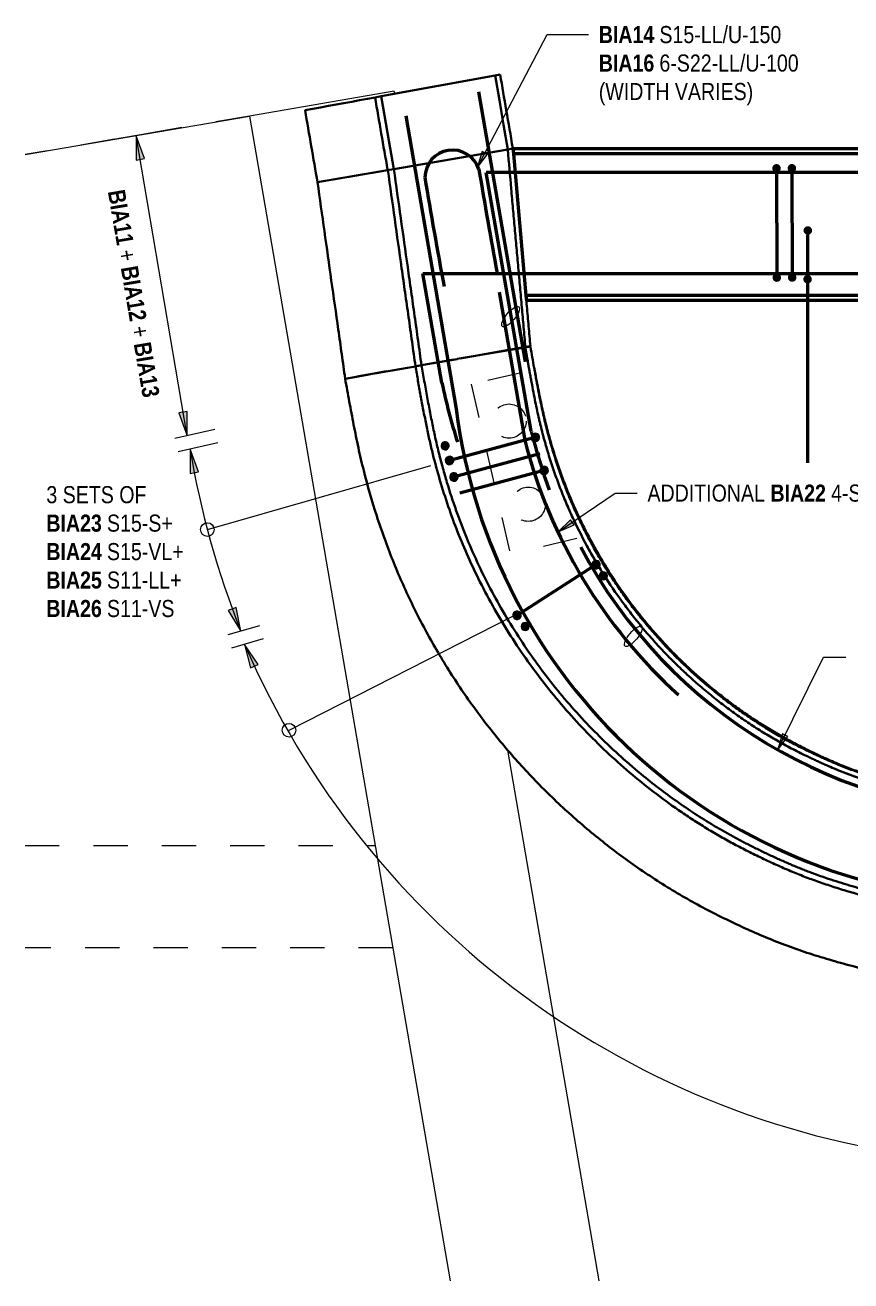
# Model space of a CAD drawing. Header units: metres. Extents: x 305 to 319, y 3 to 1214.
# Drawn here: x 304.929 to 307.345, y 1209.204 to 1212.88 of the extents above; entities that cross this region are included whole.
import ezdxf

# ---------------------------------------------------------------- set-up
doc = ezdxf.new("R2010")
doc.units = ezdxf.units.M
doc.linetypes.add('JacobsDash', pattern=[0.0045, 0.003, -0.0015])
for name, color, linetype, lineweight in [('A-ANNO-NOTE', 7, 'Continuous', 9), ('A-DETL', 7, 'Continuous', 13), ('A-DETL-GENF', 7, 'Continuous', 9), ('A-FLOR', 7, 'Continuous', 50), ('A-FLOR-HDLN', 7, 'JacobsDash', 18), ('A-WALL', 7, 'Continuous', 50), ('G-ANNO-TEXT', 7, 'Continuous', 9), ('S-BEAM', 7, 'Continuous', 50), ('S-BEAM-HDLN', 7, 'JacobsDash', 18)]:
    doc.layers.add(name, color=color, linetype=linetype, lineweight=lineweight)
doc.styles.add('Arial Narrow', font='ARIALN.TTF', dxfattribs={"height": 0.05})
doc.styles.add('Arial Narrow_B', font='ARIALNB.TTF', dxfattribs={"height": 0.05})

# ---------------------------------------------------------------- blocks, each defined once
blk = doc.blocks.new('North_Wall - North_Wall-6845343-DRG-2873181 - NORTHERN BARRIER - PLAN')
at = {"layer": 'A-WALL', "color": 252, "true_color": 0x888888}
for p, q in [((199.5125, 1234.6054), (200.8685, 1234.7241)), ((200.8698, 1234.7091), (199.5151, 1234.5906)), ((199.5151, 1234.5906), (199.5881, 1234.1804)), ((200.906, 1234.2957), (199.5881, 1234.1804)), ((200.9073, 1234.2808), (199.5907, 1234.1656)), ((200.9073, 1234.2807), (199.5907, 1234.1655))]:
    blk.add_line(p, q, dxfattribs=at)
at = {"layer": 'A-WALL', "color": 252, "true_color": 0x888888, "flags": 128}
for points in [[(199.5125, 1234.6054), (199.5138, 1234.598), (199.5151, 1234.5906)], [(199.5881, 1234.1804), (199.5894, 1234.173), (199.5907, 1234.1656)]]:
    blk.add_lwpolyline(points, dxfattribs=at)
blk = doc.blocks.new('CS_DET_Rebar Combined - Multiple Bar-7550675-DRG-2873181 - NORTHERN BARRIER - PLAN')
at = {"layer": 'A-DETL-GENF'}
for points in [[(0.0062, 0.0108), (0.0032, 0.0121), (0, 0.0125), (-0.0032, 0.0121), (-0.0063, 0.0108), (-0.0093, 0.0082), (-0.0108, 0.0062), (-0.0121, 0.0032), (-0.0125, 0), (-0.0118, -0.0039), (-0.0108, -0.0063), (-0.0088, -0.0088), (-0.0063, -0.0108), (-0.0032, -0.0121), (0, -0.0125), (0.0032, -0.0121), (0.0062, -0.0108), (0.0088, -0.0088), (0.0108, -0.0063), (0.0121, -0.0032), (0.0125, 0), (0.0121, 0.0032), (0.0108, 0.0062), (0.0088, 0.0088)], [(0.2812, 0.0108), (0.2782, 0.0121), (0.275, 0.0125), (0.2718, 0.0121), (0.2687, 0.0108), (0.2662, 0.0088), (0.2642, 0.0062), (0.2629, 0.0032), (0.2625, 0), (0.2629, -0.0032), (0.2642, -0.0063), (0.2662, -0.0088), (0.2687, -0.0108), (0.2721, -0.0121), (0.275, -0.0125), (0.2782, -0.0121), (0.2812, -0.0108), (0.2838, -0.0088), (0.2858, -0.0063), (0.2871, -0.0032), (0.2875, 0), (0.2871, 0.0032), (0.2858, 0.0062), (0.2838, 0.0088)]]:
    blk.add_hatch(color=256, dxfattribs=at).paths.add_polyline_path(points)
at = {"layer": 'A-DETL-GENF', "lineweight": 50}
blk.add_line((0.0125, 0), (0.2625, 0), dxfattribs=at)
at = {"layer": 'A-DETL-GENF'}
for centre, start, end in [((0, 0), 360, 180), ((0, 0), 180, 360), ((0.275, 0), 360, 180), ((0.275, 0), 180, 360)]:
    blk.add_arc(centre, 0.0125, start, end, dxfattribs=at)
blk = doc.blocks.new('CS_DET_Rebar Tagging1 - Scale 20-7748757-DRG-2873181 - NORTHERN BARRIER - PLAN')
at = {"layer": 'A-DETL-GENF', "lineweight": 13}
blk.add_line((0, 0), (0.735, 0), dxfattribs=at)
blk.add_circle((0, 0), 0.02, dxfattribs=at)
blk = doc.blocks.new('B_Det_Reinf_Bar Section_2D_Grey - Reo Dot_Scale 25_Cog End-7826873-DRG-2873181 - NORTHERN BARRIER - PLAN')
at = {"layer": 'A-DETL-GENF', "true_color": 0xafafaf}
blk.add_hatch(color=253, dxfattribs=at).paths.add_polyline_path([(-0.0062, -0.0108), (-0.0032, -0.0121), (0, -0.0125), (0.0032, -0.0121), (0.0063, -0.0108), (0.0088, -0.0088), (0.0108, -0.0062), (0.0121, -0.0032), (0.0125, 0), (0.0121, 0.0032), (0.0108, 0.0063), (0.0088, 0.0088), (0.0063, 0.0108), (0.0032, 0.0121), (0, 0.0125), (-0.0032, 0.0121), (-0.0062, 0.0108), (-0.0088, 0.0088), (-0.0108, 0.0063), (-0.0121, 0.0032), (-0.0125, 0), (-0.0121, -0.0032), (-0.0108, -0.0062), (-0.0088, -0.0088)])
blk = doc.blocks.new('B_Det_Reinf_Bar Section_2D_Grey - Reo Dot_Scale 25_Cog End-6572821-DRG-2873181 - NORTHERN BARRIER - PLAN')
at = {"layer": 'A-DETL-GENF', "true_color": 0xafafaf}
blk.add_hatch(color=253, dxfattribs=at).paths.add_polyline_path([(0, -0.0125), (0.0032, -0.0121), (0.0063, -0.0108), (0.0088, -0.0088), (0.0108, -0.0062), (0.0121, -0.0032), (0.0125, 0), (0.0117, 0.004), (0.0104, 0.0068), (0.0088, 0.0088), (0.0063, 0.0108), (0.0032, 0.0121), (0, 0.0125), (-0.0032, 0.0121), (-0.0062, 0.0108), (-0.0088, 0.0088), (-0.0108, 0.0063), (-0.0121, 0.0032), (-0.0125, 0), (-0.0121, -0.0032), (-0.0108, -0.0062), (-0.0088, -0.0088), (-0.0062, -0.0108), (-0.0032, -0.0121)])
blk = doc.blocks.new('CS_DET_Rebar Combined - Multiple Bar-7743660-DRG-2873181 - NORTHERN BARRIER - PLAN')
at = {"layer": 'A-DETL-GENF'}
for points in [[(0.0125, 0), (0.0121, 0.0032), (0.0108, 0.0062), (0.0088, 0.0088), (0.0062, 0.0108), (0.0032, 0.0121), (0, 0.0125), (-0.0032, 0.0121), (-0.0063, 0.0108), (-0.0088, 0.0088), (-0.0108, 0.0062), (-0.0121, 0.0032), (-0.0125, 0), (-0.0121, -0.0032), (-0.0108, -0.0063), (-0.0088, -0.0088), (-0.0063, -0.0108), (-0.0032, -0.0121), (0, -0.0125), (0.0032, -0.0121), (0.0062, -0.0108), (0.0088, -0.0088), (0.0108, -0.0063), (0.0121, -0.0032)], [(0.2725, 0), (0.2721, 0.0032), (0.2708, 0.0062), (0.2688, 0.0088), (0.2662, 0.0108), (0.2632, 0.0121), (0.26, 0.0125), (0.2568, 0.0121), (0.2537, 0.0108), (0.2512, 0.0088), (0.2492, 0.0062), (0.2479, 0.0032), (0.2475, 0), (0.2479, -0.0032), (0.2492, -0.0063), (0.2512, -0.0088), (0.2537, -0.0108), (0.2568, -0.0121), (0.26, -0.0125), (0.2632, -0.0121), (0.2662, -0.0108), (0.2688, -0.0088), (0.2708, -0.0063), (0.2721, -0.0032)]]:
    blk.add_hatch(color=256, dxfattribs=at).paths.add_polyline_path(points)
at = {"layer": 'A-DETL-GENF', "lineweight": 50}
blk.add_line((0.0125, 0), (0.2475, 0), dxfattribs=at)
at = {"layer": 'A-DETL-GENF'}
for centre, start, end in [((0, 0), 360, 180), ((0, 0), 180, 360), ((0.26, 0), 360, 180), ((0.26, 0), 180, 360)]:
    blk.add_arc(centre, 0.0125, start, end, dxfattribs=at)
blk = doc.blocks.new('CS_DET_Rebar Combined - Multiple Bar-7743693-DRG-2873181 - NORTHERN BARRIER - PLAN')
at = {"layer": 'A-DETL-GENF'}
blk.add_hatch(color=256, dxfattribs=at).paths.add_polyline_path([(0.2725, 0), (0.2721, 0.0032), (0.2708, 0.0063), (0.2688, 0.0088), (0.2662, 0.0108), (0.2632, 0.0121), (0.26, 0.0125), (0.2568, 0.0121), (0.2537, 0.0108), (0.2512, 0.0088), (0.2492, 0.0063), (0.2479, 0.0032), (0.2475, 0), (0.2479, -0.0032), (0.2492, -0.0062), (0.2512, -0.0088), (0.2537, -0.0108), (0.2568, -0.0121), (0.26, -0.0125), (0.2632, -0.0121), (0.2662, -0.0108), (0.2688, -0.0088), (0.2708, -0.0062), (0.2721, -0.0032)])
at = {"layer": 'A-DETL-GENF', "lineweight": 50}
blk.add_line((0, 0), (0.2475, 0), dxfattribs=at)
at = {"layer": 'A-DETL-GENF'}
for start, end in [(0, 180), (180, 360)]:
    blk.add_arc((0.26, 0), 0.0125, start, end, dxfattribs=at)
blk = doc.blocks.new('CS_DET_Rebar Combined - Multiple Bar-7573313-DRG-2873181 - NORTHERN BARRIER - PLAN')
at = {"layer": 'A-DETL-GENF'}
blk.add_hatch(color=256, dxfattribs=at).paths.add_polyline_path([(0.0125, 0), (0.0121, 0.0032), (0.0108, 0.0062), (0.0088, 0.0088), (0.0062, 0.0108), (0.0032, 0.0121), (0, 0.0125), (-0.0032, 0.0121), (-0.0063, 0.0108), (-0.0088, 0.0088), (-0.0108, 0.0062), (-0.0121, 0.0032), (-0.0125, 0), (-0.0121, -0.0032), (-0.0108, -0.0063), (-0.0088, -0.0088), (-0.0063, -0.0108), (-0.0032, -0.0121), (0, -0.0125), (0.0032, -0.0121), (0.0062, -0.0108), (0.0088, -0.0088), (0.0108, -0.0063), (0.0121, -0.0032)])
at = {"layer": 'A-DETL-GENF', "lineweight": 50}
blk.add_line((0.0125, 0), (0.255, 0), dxfattribs=at)
at = {"layer": 'A-DETL-GENF'}
for start, end in [(360, 180), (180, 360)]:
    blk.add_arc((0, 0), 0.0125, start, end, dxfattribs=at)
blk = doc.blocks.new('CS_DET_Rebar Tagging1 - Scale 20-9212206-DRG-2873181 - NORTHERN BARRIER - PLAN')
at = {"layer": 'A-DETL-GENF', "lineweight": 13}
blk.add_line((0, 0), (0.68, 0), dxfattribs=at)
blk.add_circle((0, 0), 0.02, dxfattribs=at)
blk = doc.blocks.new('WGA_GAN_Dot - Dot_Symbol-7573409-DRG-2873181 - NORTHERN BARRIER - PLAN')
at = {"layer": 'A-ANNO-NOTE', "lineweight": 13}
h = blk.add_hatch(color=256, dxfattribs=at)
edge = h.paths.add_edge_path()
edge.add_arc((0, 0), 0.0006, 0, 180)
edge.add_arc((0, 0), 0.0006, 180, 360)
at = {"layer": 'A-ANNO-NOTE'}
for start, end in [(360, 180), (180, 360)]:
    blk.add_arc((0, 0), 0.0006, start, end, dxfattribs=at)
blk = doc.blocks.new('CS_Arrowhead - CS_Arrowhead-2458042-DRG-2873181 - NORTHERN BARRIER - PLAN')
at = {"layer": 'A-ANNO-NOTE'}
blk.add_hatch(color=256, dxfattribs=at).paths.add_polyline_path([(0.0035, 0.00062), (0.0035, -0.00062), (0, 0)])
at = {"layer": 'A-ANNO-NOTE', "lineweight": 13}
for p, q in [((0.0035, 0.00062), (0, 0)), ((0, 0), (0.0035, -0.00062)), ((0.0035, -0.00062), (0.0035, 0.00062))]:
    blk.add_line(p, q, dxfattribs=at)

msp = doc.modelspace()

# ---------------------------------------------------------------- hatches: boundary and pattern name
at = {"layer": 'G-ANNO-TEXT'}
for points in [[(306.2514, 1212.4619), (306.2824, 1212.5021), (306.2668, 1212.5103)], [(306.4889, 1211.3964), (306.5352, 1211.4174), (306.5252, 1211.4319)], [(307.1304, 1210.7572), (307.1605, 1210.7981), (307.1447, 1210.8059)]]:
    msp.add_hatch(color=256, dxfattribs=at).paths.add_polyline_path(points)

# ---------------------------------------------------------------- linework, layer by layer
at = {"layer": 'A-DETL', "lineweight": 50}
for p, q in [((306.393, 1211.8949), (306.2568, 1212.6853)), ((306.0427, 1212.6145), (306.1904, 1211.7571)), ((306.392, 1211.665), (306.3173, 1212.0986))]:
    msp.add_line(p, q, dxfattribs=at)
at = {"layer": 'A-DETL'}
for p, q in [((305.1823, 1212.5455), (305.3302, 1212.571)), ((305.4029, 1211.6779), (305.2539, 1212.5561)), ((305.4844, 1211.6967), (305.3675, 1211.6697)), ((305.4934, 1211.6577), (305.3765, 1211.6307)), ((305.615, 1211.1215), (305.5219, 1211.0948)), ((305.626, 1211.0831), (305.5329, 1211.0564))]:
    msp.add_line(p, q, dxfattribs=at)
at = {"layer": 'A-DETL', "color": 253, "lineweight": 50, "true_color": 0xafafaf}
for p, q in [((311.3268, 1212.4485), (306.2782, 1212.4485)), ((306.4101, 1211.6913), (306.2782, 1212.4485)), ((307.1275, 1212.4486), (307.1281, 1212.1534)), ((307.1725, 1212.4487), (307.1731, 1212.1535)), ((307.2192, 1212.1486), (307.2192, 1212.2665)), ((306.0929, 1212.1535), (307.1732, 1212.1535)), ((306.1487, 1211.8327), (306.0929, 1212.1535)), ((307.1747, 1212.1535), (318.3024, 1212.1535)), ((307.2192, 1211.599), (307.2192, 1212.1238))]:
    msp.add_line(p, q, dxfattribs=at)
at = {"layer": 'A-DETL', "linetype": 'JacobsDash', "lineweight": 18}
for p, q in [((306.3803, 1211.8625), (306.2339, 1211.8287)), ((306.2339, 1211.8287), (306.3486, 1211.3319)), ((306.5431, 1211.3768), (306.3486, 1211.3319))]:
    msp.add_line(p, q, dxfattribs=at)
at = {"layer": 'A-DETL', "color": 143, "linetype": 'JacobsDash', "true_color": 0x78aac8}
for centre in [(306.345, 1211.721), (306.4012, 1211.4774)]:
    msp.add_circle(centre, 0.05, dxfattribs=at)
at = {"layer": 'A-DETL', "lineweight": 50}
for centre, radius, start, end in [((306.1796, 1212.4333), 0.081, 18.2992, 179.1747), ((324.6474, 1215.5273), 18.6451, 189.47261, 190.42326), ((324.4877, 1215.513), 18.6451, 189.50373, 190.50038), ((307.825, 1211.9632), 1.6476, 187.1872, 267.5608), ((307.8577, 1212.0412), 1.5141, 194.397, 227.7869), ((307.8577, 1212.0412), 1.4741, 207.9011, 270)]:
    msp.add_arc(centre, radius, start, end, dxfattribs=at)
at = {"layer": 'A-DETL', "color": 253, "lineweight": 50, "true_color": 0xafafaf}
for centre, radius, start, end in [((307.8577, 1212.1879), 1.7455, 191.7419, 197.5836), ((307.8727, 1212.0479), 1.5055, 193.7432, 194.0896), ((307.8727, 1212.0479), 1.5055, 194.8994, 197.8637), ((307.8727, 1212.0479), 1.5055, 198.7631, 200.5318)]:
    msp.add_arc(centre, radius, start, end, dxfattribs=at)
at = {"layer": 'A-DETL'}
for centre, radius, start, end in [((307.9452, 1212.0573), 2.5677, 189.3794, 201.7505), ((307.8848, 1212.0661), 2.5198, 203.3508, 263.8222)]:
    msp.add_arc(centre, radius, start, end, dxfattribs=at)
for centre in [(306.3494, 1212.0267), (306.7086, 1211.0909)]:
    msp.add_ellipse(centre, major_axis=(0.024, 0.0286), ratio=0.335161, dxfattribs=at)
at = {"layer": 'A-FLOR', "color": 252, "lineweight": 35, "true_color": 0x888888}
for p, q in [((305.9708, 1212.6717), (306.3042, 1212.7325)), ((306.3042, 1212.7325), (306.3189, 1212.7352)), ((305.9531, 1212.6685), (305.9708, 1212.6717)), ((306.3411, 1212.5161), (306.008, 1212.4588)), ((306.3411, 1212.5161), (306.2745, 1212.5046)), ((306.3414, 1212.5162), (306.3411, 1212.5161)), ((306.3562, 1212.5187), (306.3414, 1212.5162)), ((306.0075, 1212.4587), (305.9897, 1212.4556)), ((306.008, 1212.4588), (306.0075, 1212.4587)), ((306.193, 1211.9028), (306.3925, 1211.9367)), ((306.3925, 1211.9367), (306.4072, 1211.9392)), ((306.4087, 1211.9313), (306.4076, 1211.937)), ((305.8654, 1211.8449), (305.8817, 1211.8478)), ((305.8862, 1211.8487), (305.8883, 1211.849))]:
    msp.add_line(p, q, dxfattribs=at)
at = {"layer": 'A-FLOR', "color": 252, "lineweight": 35, "true_color": 0x888888, "flags": 128}
for points in [[(306.3414, 1212.5162), (306.329, 1212.5883), (306.3166, 1212.6604), (306.3042, 1212.7325)], [(305.9531, 1212.6685), (305.9304, 1212.6643), (305.9076, 1212.6602), (305.8849, 1212.656), (305.8621, 1212.6519), (305.8393, 1212.6477), (305.8166, 1212.6436), (305.7938, 1212.6394), (305.7711, 1212.6353), (305.7483, 1212.6311)], [(306.0075, 1212.4587), (305.9891, 1212.5652), (305.9708, 1212.6717)], [(305.7846, 1212.4204), (305.8074, 1212.4243), (305.8302, 1212.4282), (305.853, 1212.4321), (305.8758, 1212.436), (305.8986, 1212.44), (305.9214, 1212.4439), (305.9442, 1212.4478), (305.967, 1212.4517), (305.9897, 1212.4556)], [(306.2012, 1211.9042), (306.2408, 1211.9112), (306.3167, 1211.9246), (306.3927, 1211.938)], [(306.4074, 1211.9406), (306.4, 1211.9393), (306.3927, 1211.938)], [(306.4075, 1211.9406), (306.4075, 1211.9406), (306.4076, 1211.9406), (306.4076, 1211.9406), (306.4076, 1211.9406), (306.4076, 1211.9406)], [(306.0888, 1211.8844), (306.1648, 1211.8978), (306.193, 1211.9027)], [(305.8655, 1211.845), (305.8883, 1211.849), (305.9112, 1211.8531), (305.934, 1211.8571), (305.9569, 1211.8611), (305.9797, 1211.8651), (306.0026, 1211.8692), (306.0254, 1211.8732), (306.0483, 1211.8772), (306.071, 1211.8812)], [(306.0887, 1211.8844), (306.08, 1211.8828), (306.0711, 1211.8813)]]:
    msp.add_lwpolyline(points, dxfattribs=at)
at = {"layer": 'A-FLOR', "color": 252, "lineweight": 35, "true_color": 0x888888}
for points, knots in [([(306.3189, 1212.7352), (306.3249, 1212.7004), (306.3373, 1212.6287), (306.3497, 1212.5566), (306.3561, 1212.5192), (306.3562, 1212.5188)], [0.00174351, 0.00174351, 0.00174351, 0.00174351, 0.0317345, 0.063469, 0.06386792, 0.06386792, 0.06386792, 0.06386792]), ([(305.9897, 1212.4556), (305.9897, 1212.4561), (305.9775, 1212.5271), (305.9652, 1212.598), (305.9531, 1212.6685)], [-0.06389148, -0.06389148, -0.06389148, -0.06389148, -0.063469, -0.00278123, -0.00278123, -0.00278123, -0.00278123]), ([(306.3927, 1211.938), (306.391, 1211.957), (306.3876, 1211.9961), (306.3824, 1212.0544), (306.3771, 1212.1127), (306.3719, 1212.1705), (306.3667, 1212.2279), (306.3616, 1212.2854), (306.3565, 1212.343), (306.3496, 1212.4199), (306.3445, 1212.4776), (306.3411, 1212.5161)], [0, 0, 0, 0, 0.1, 0.2, 0.3, 0.4, 0.5, 0.6, 0.7, 0.8, 1, 1, 1, 1]), ([(306.3559, 1212.5186), (306.3593, 1212.4801), (306.3644, 1212.4224), (306.3713, 1212.3456), (306.3764, 1212.288), (306.3815, 1212.2305), (306.3866, 1212.1731), (306.3919, 1212.1153), (306.3963, 1212.0667), (306.3997, 1212.0278), (306.4032, 1211.989), (306.4058, 1211.9596), (306.4074, 1211.9406)], [0, 0, 0, 0, 0.2, 0.3, 0.4, 0.5, 0.6, 0.7, 0.8, 0.85, 0.9, 1, 1, 1, 1]), ([(306.0711, 1211.8813), (306.0678, 1211.9051), (306.0612, 1211.9533), (306.051, 1212.0253), (306.0408, 1212.0972), (306.0273, 1212.1927), (306.0105, 1212.3122), (305.9971, 1212.4079), (305.9903, 1212.4557)], [-1, -1, -1, -1, -0.875, -0.75, -0.625, -0.5, -0.25, 0, 0, 0, 0]), ([(306.008, 1212.4588), (306.0148, 1212.4109), (306.0282, 1212.3153), (306.045, 1212.1958), (306.0585, 1212.1004), (306.0687, 1212.0284), (306.0789, 1211.9564), (306.0855, 1211.9082), (306.0888, 1211.8844)], [0, 0, 0, 0, 0.25, 0.5, 0.625, 0.75, 0.875, 1, 1, 1, 1]), ([(305.7845, 1212.4203), (305.7913, 1212.3724), (305.8048, 1212.2765), (305.825, 1212.1326), (305.842, 1212.0128), (305.8555, 1211.9169), (305.8621, 1211.869), (305.8655, 1211.845)], [0, 0, 0, 0, 0.25, 0.5, 0.75, 0.875, 1, 1, 1, 1]), ([(306.3925, 1211.9367), (306.3944, 1211.9259), (306.3981, 1211.9047), (306.4028, 1211.8784), (306.4066, 1211.8575), (306.4104, 1211.8371), (306.415, 1211.8123), (306.4205, 1211.784), (306.4259, 1211.7576), (306.4305, 1211.7367), (306.4342, 1211.7207), (306.438, 1211.7048), (306.443, 1211.6849), (306.4516, 1211.6531), (306.4634, 1211.6135), (306.4789, 1211.5668), (306.4959, 1211.5209), (306.5142, 1211.4759), (306.5405, 1211.4173), (306.5683, 1211.363), (306.5906, 1211.3238), (306.5969, 1211.3131)], [0, 0, 0, 0, 0.0121951, 0.0243902, 0.0304878, 0.0365854, 0.0487805, 0.0609756, 0.0731707, 0.0853659, 0.0914634, 0.097561, 0.1097561, 0.1219512, 0.1463415, 0.1707317, 0.195122, 0.2195122, 0.2439024, 0.2926829, 0.3112094, 0.3112094, 0.3112094, 0.3112094]), ([(306.4076, 1211.9369), (306.4094, 1211.9272), (306.4129, 1211.9072), (306.4174, 1211.8824), (306.4211, 1211.862), (306.4247, 1211.8419), (306.4292, 1211.8177), (306.4345, 1211.7901), (306.4398, 1211.7643), (306.4451, 1211.7398), (306.4505, 1211.7167), (306.4563, 1211.6936), (306.4645, 1211.6629), (306.4757, 1211.6246), (306.4904, 1211.5794), (306.5066, 1211.5349), (306.5241, 1211.4911), (306.5428, 1211.4485), (306.563, 1211.4064), (306.5848, 1211.3647), (306.6079, 1211.3235), (306.6325, 1211.2829), (306.6583, 1211.2432), (306.6854, 1211.2044), (306.7135, 1211.1667), (306.7525, 1211.1179), (306.7936, 1211.0714), (306.8371, 1211.0268), (306.8712, 1210.9942), (306.9064, 1210.9625), (306.9426, 1210.9319), (306.9796, 1210.9027), (307.0173, 1210.8748), (307.0559, 1210.8482), (307.0949, 1210.8231), (307.1277, 1210.8036), (307.1538, 1210.789), (307.1739, 1210.7782), (307.1948, 1210.7675), (307.2128, 1210.7585), (307.2277, 1210.7513), (307.239, 1210.7459), (307.2505, 1210.7406), (307.2622, 1210.7352), (307.2737, 1210.73), (307.2847, 1210.7251), (307.2954, 1210.7205), (307.3092, 1210.7146), (307.3226, 1210.7092), (307.3355, 1210.7042), (307.3486, 1210.6992), (307.3657, 1210.6931), (307.3837, 1210.687), (307.3986, 1210.6821), (307.4137, 1210.6773), (307.4329, 1210.6715), (307.4561, 1210.6648), (307.4797, 1210.6583), (307.5034, 1210.6522), (307.5266, 1210.6466), (307.5496, 1210.6414), (307.5722, 1210.6367), (307.5905, 1210.6332), (307.605, 1210.6307), (307.6158, 1210.6289), (307.6249, 1210.6275), (307.6322, 1210.6264), (307.6395, 1210.6254), (307.649, 1210.624), (307.6611, 1210.6225), (307.674, 1210.6208), (307.6923, 1210.6187), (307.7071, 1210.617), (307.7174, 1210.6158)], [0.0008567, 0.0008567, 0.0008567, 0.0008567, 0.0119048, 0.0238095, 0.0297619, 0.0357143, 0.047619, 0.0595238, 0.0714286, 0.0833333, 0.0952381, 0.1071429, 0.1190476, 0.1428571, 0.1666667, 0.1904762, 0.2142857, 0.2380952, 0.2619048, 0.2857143, 0.3095238, 0.3333333, 0.3571429, 0.3809524, 0.4047619, 0.4285714, 0.4761905, 0.5, 0.5238095, 0.547619, 0.5714286, 0.5952381, 0.6190476, 0.6428571, 0.6666667, 0.6904762, 0.702381, 0.7142857, 0.7261905, 0.7380952, 0.7440476, 0.75, 0.7559524, 0.7619048, 0.7678571, 0.7738095, 0.7797619, 0.7857143, 0.797619, 0.8035714, 0.8095238, 0.8214286, 0.8333333, 0.8392857, 0.8452381, 0.8571429, 0.8690476, 0.8809524, 0.8928571, 0.9047619, 0.9166667, 0.9285714, 0.9404762, 0.9464286, 0.952381, 0.9583333, 0.9613095, 0.9642857, 0.9702381, 0.9761905, 0.9821429, 0.9880952, 1, 1, 1, 1]), ([(307.6836, 1210.2764), (307.6669, 1210.2783), (307.6426, 1210.2811), (307.6118, 1210.2849), (307.5894, 1210.288), (307.5675, 1210.2912), (307.5384, 1210.296), (307.5021, 1210.3028), (307.458, 1210.3123), (307.4139, 1210.3229), (307.3696, 1210.3347), (307.3258, 1210.3474), (307.2825, 1210.3611), (307.2472, 1210.3732), (307.2196, 1210.3833), (307.1925, 1210.3938), (307.1654, 1210.4051), (307.1378, 1210.4171), (307.1167, 1210.4267), (307.0956, 1210.4365), (307.0748, 1210.4464), (307.0542, 1210.4565), (307.027, 1210.4701), (306.9939, 1210.4876), (306.955, 1210.5094), (306.9165, 1210.5325), (306.8785, 1210.5567), (306.8286, 1210.5903), (306.7676, 1210.6348), (306.6972, 1210.6919), (306.6295, 1210.7525), (306.5651, 1210.8163), (306.5043, 1210.8831), (306.4278, 1210.9764), (306.3583, 1211.0759), (306.2964, 1211.1801), (306.2558, 1211.2571), (306.2207, 1211.3324), (306.1904, 1211.4057), (306.1634, 1211.4806), (306.1396, 1211.5568), (306.1224, 1211.6212), (306.1105, 1211.6729), (306.1021, 1211.7128), (306.0941, 1211.7538), (306.0863, 1211.7959), (306.0786, 1211.8386), (306.0736, 1211.867), (306.0711, 1211.8812)], [0, 0, 0, 0, 0.0185185, 0.0277778, 0.037037, 0.0462963, 0.0555556, 0.0740741, 0.0925926, 0.1111111, 0.1296296, 0.1481481, 0.1666667, 0.1851852, 0.1944444, 0.2037037, 0.2222222, 0.2314815, 0.2407407, 0.25, 0.2592593, 0.2685185, 0.2777778, 0.2962963, 0.3148148, 0.3333333, 0.3518519, 0.3703704, 0.4074074, 0.4444444, 0.4814815, 0.5185185, 0.5555556, 0.5925926, 0.6666667, 0.7037037, 0.7407407, 0.7731481, 0.8055556, 0.837963, 0.8703704, 0.9027778, 0.9189815, 0.9351852, 0.9513889, 0.9675926, 0.9837963, 0.9997339, 0.9997339, 0.9997339, 0.9997339]), ([(306.0888, 1211.8844), (306.0915, 1211.8687), (306.0971, 1211.8374), (306.1056, 1211.7904), (306.1142, 1211.7444), (306.1216, 1211.7073), (306.1277, 1211.6784), (306.1326, 1211.6571), (306.1376, 1211.636), (306.1446, 1211.6078), (306.1541, 1211.5728), (306.1788, 1211.4891), (306.2133, 1211.3937), (306.2604, 1211.2886), (306.3128, 1211.1857), (306.3879, 1211.0618), (306.4916, 1210.9228), (306.5885, 1210.8167), (306.6725, 1210.7374), (306.7493, 1210.6716), (306.824, 1210.615), (306.8955, 1210.5668), (306.9411, 1210.5385), (306.978, 1210.5171), (307.0059, 1210.5016), (307.0343, 1210.4866), (307.0634, 1210.4719), (307.0881, 1210.4599), (307.1081, 1210.4504), (307.1233, 1210.4434), (307.1384, 1210.4365), (307.1533, 1210.4299), (307.1681, 1210.4235), (307.1828, 1210.4173), (307.1974, 1210.4113), (307.2118, 1210.4056), (307.2264, 1210.4), (307.246, 1210.3927), (307.271, 1210.3839), (307.3017, 1210.3738), (307.3328, 1210.3641), (307.3642, 1210.355), (307.3958, 1210.3463), (307.4275, 1210.3381), (307.4591, 1210.3305), (307.4906, 1210.3236), (307.522, 1210.3173), (307.548, 1210.3126), (307.5688, 1210.3092), (307.5844, 1210.3068), (307.6002, 1210.3046), (307.6218, 1210.3017), (307.6498, 1210.2983), (307.6733, 1210.2956), (307.6854, 1210.2942)], [0.0002359, 0.0002359, 0.0002359, 0.0002359, 0.0178571, 0.0357143, 0.0535714, 0.0714286, 0.0803571, 0.0892857, 0.0982143, 0.1071429, 0.125, 0.1428571, 0.2142857, 0.25, 0.2857143, 0.3571429, 0.4285714, 0.5, 0.5357143, 0.5714286, 0.625, 0.6517857, 0.6785714, 0.6919643, 0.7053571, 0.71875, 0.7321429, 0.7455357, 0.7522321, 0.7589286, 0.765625, 0.7723214, 0.7790179, 0.7857143, 0.7924107, 0.7991071, 0.8058036, 0.8125, 0.8258929, 0.8392857, 0.8526786, 0.8660714, 0.8794643, 0.8928571, 0.90625, 0.9196429, 0.9330357, 0.9464286, 0.953125, 0.9598214, 0.9665179, 0.9732143, 0.9866071, 1, 1, 1, 1]), ([(306.4191, 1211.8748), (306.421, 1211.8647), (306.4247, 1211.8444), (306.4303, 1211.8155), (306.4358, 1211.7879), (306.4403, 1211.7663), (306.444, 1211.7498), (306.4467, 1211.7377), (306.4495, 1211.7259), (306.4533, 1211.7105), (306.4582, 1211.6912), (306.4667, 1211.6604), (306.4781, 1211.6221), (306.4932, 1211.5768), (306.5097, 1211.5323), (306.5275, 1211.4885), (306.5465, 1211.4458), (306.567, 1211.4037), (306.5963, 1211.3482), (306.6366, 1211.2801), (306.6899, 1211.2016), (306.7381, 1211.1398), (306.7787, 1211.0926), (306.8103, 1211.0584), (306.843, 1211.0251), (306.8885, 1210.9818), (306.9363, 1210.9404), (306.9857, 1210.9016), (307.0235, 1210.8738), (307.062, 1210.8473), (307.1011, 1210.8224), (307.1405, 1210.7991), (307.1731, 1210.7813), (307.2006, 1210.7672), (307.222, 1210.7566), (307.2405, 1210.7478), (307.2556, 1210.7408), (307.271, 1210.7338), (307.2904, 1210.7251), (307.3119, 1210.7159), (307.3323, 1210.7077), (307.3484, 1210.7015), (307.3616, 1210.6967), (307.3751, 1210.6919), (307.3928, 1210.686), (307.415, 1210.6789), (307.4377, 1210.672), (307.4608, 1210.6653), (307.4842, 1210.659), (307.5077, 1210.6529), (307.5311, 1210.6473), (307.5541, 1210.6421), (307.5768, 1210.6374), (307.5991, 1210.6332), (307.6171, 1210.6301), (307.6315, 1210.6279), (307.6406, 1210.6265), (307.6478, 1210.6255), (307.6551, 1210.6245), (307.6683, 1210.6228), (307.6891, 1210.6203), (307.7078, 1210.6183), (307.7176, 1210.6172)], [0.0238095, 0.0238095, 0.0238095, 0.0238095, 0.0357143, 0.047619, 0.0595238, 0.0714286, 0.077381, 0.0833333, 0.0892857, 0.0952381, 0.1071429, 0.1190476, 0.1428571, 0.1666667, 0.1904762, 0.2142857, 0.2380952, 0.2619048, 0.2857143, 0.3333333, 0.3809524, 0.4285714, 0.452381, 0.4761905, 0.5, 0.5238095, 0.5714286, 0.5952381, 0.6190476, 0.6428571, 0.6666667, 0.6904762, 0.7142857, 0.7261905, 0.7380952, 0.75, 0.7559524, 0.7619048, 0.7738095, 0.7857143, 0.797619, 0.8095238, 0.8154762, 0.8214286, 0.8333333, 0.8452381, 0.8571429, 0.8690476, 0.8809524, 0.8928571, 0.9047619, 0.9166667, 0.9285714, 0.9404762, 0.952381, 0.9583333, 0.9642857, 0.9672619, 0.9702381, 0.9761905, 0.9880952, 1, 1, 1, 1]), ([(305.8654, 1211.8449), (305.8694, 1211.8225), (305.8776, 1211.7777), (305.8902, 1211.7105), (305.9038, 1211.6431), (305.9246, 1211.5534), (305.9564, 1211.4429), (306.0031, 1211.3131), (306.0587, 1211.1869), (306.123, 1211.0651), (306.1953, 1210.948), (306.2753, 1210.8361), (306.3628, 1210.73), (306.4574, 1210.6305), (306.5585, 1210.5377), (306.6655, 1210.452), (306.7781, 1210.3739), (306.8761, 1210.3155), (306.957, 1210.2734), (307.0392, 1210.234), (307.1227, 1210.1976), (307.2085, 1210.1671), (307.2736, 1210.1465), (307.3392, 1210.1279), (307.4275, 1210.1058), (307.5167, 1210.0881), (307.6065, 1210.0759), (307.6517, 1210.071), (307.6744, 1210.0685)], [0, 0, 0, 0, 0.025, 0.05, 0.075, 0.1, 0.15, 0.2, 0.25, 0.3, 0.35, 0.4, 0.45, 0.5, 0.55, 0.6, 0.65, 0.7, 0.725, 0.75, 0.8, 0.825, 0.85, 0.875, 0.9, 0.95, 0.975, 1, 1, 1, 1]), ([(306.6089, 1211.293), (306.6154, 1211.2823), (306.6393, 1211.2441), (306.6835, 1211.1801), (306.7338, 1211.1168), (306.7763, 1211.0685), (306.8094, 1211.0334), (306.844, 1210.9992), (306.8799, 1210.9659), (306.9169, 1210.9337), (306.9548, 1210.9029), (306.9936, 1210.8734), (307.0266, 1210.85), (307.0533, 1210.8321), (307.0735, 1210.819), (307.0938, 1210.8064), (307.1141, 1210.7942), (307.1344, 1210.7826), (307.1549, 1210.7713), (307.1761, 1210.7601), (307.198, 1210.749), (307.2171, 1210.7397), (307.2327, 1210.7323), (307.2445, 1210.7268), (307.2566, 1210.7212), (307.2723, 1210.7141), (307.2872, 1210.7076), (307.3015, 1210.7016), (307.312, 1210.6973), (307.3222, 1210.6932), (307.3356, 1210.6881), (307.3531, 1210.6816), (307.3741, 1210.6743), (307.3952, 1210.6674), (307.4228, 1210.6587), (307.4507, 1210.6506), (307.4792, 1210.6429), (307.5077, 1210.6356), (307.5426, 1210.6274), (307.5766, 1210.6205), (307.5996, 1210.6164), (307.6127, 1210.6142), (307.6226, 1210.6126), (307.6325, 1210.6112), (307.646, 1210.6093), (307.6644, 1210.6069), (307.6887, 1210.604), (307.7065, 1210.6019), (307.7158, 1210.6009)], [0.322921, 0.322921, 0.322921, 0.322921, 0.3414634, 0.3902439, 0.4390244, 0.4634146, 0.4878049, 0.5121951, 0.5365854, 0.5609756, 0.5853659, 0.6097561, 0.6341463, 0.6463415, 0.6585366, 0.6707317, 0.6829268, 0.695122, 0.7073171, 0.7195122, 0.7317073, 0.7439024, 0.75, 0.7560976, 0.7621951, 0.7682927, 0.7804878, 0.7865854, 0.7926829, 0.7987805, 0.804878, 0.8170732, 0.8292683, 0.839939, 0.8506098, 0.8719512, 0.882622, 0.8932927, 0.9146341, 0.9359756, 0.9466463, 0.9519817, 0.9573171, 0.9626524, 0.9679878, 0.9786585, 0.9893293, 0.9999387, 0.9999387, 0.9999387, 0.9999387])]:
    msp.add_open_spline(points, degree=3, knots=knots, dxfattribs=at)
for points in [[(305.7846, 1212.4204), (305.7725, 1212.4906), (305.7604, 1212.5609), (305.7483, 1212.6311)], [(306.4072, 1211.9392), (306.4074, 1211.9385), (306.4075, 1211.9378), (306.4076, 1211.937)]]:
    msp.add_open_spline(points, degree=3, dxfattribs=at)
at = {"layer": 'A-FLOR-HDLN', "color": 252, "lineweight": 35, "true_color": 0x888888}
for p, q in [((306.4075, 1211.9406), (306.4076, 1211.9406)), ((306.0888, 1211.885), (306.1849, 1211.9014)), ((305.8883, 1211.849), (306.0709, 1211.882)), ((306.0711, 1211.882), (306.0887, 1211.885))]:
    msp.add_line(p, q, dxfattribs=at)
at = {"layer": 'A-FLOR-HDLN', "color": 252, "lineweight": 35, "true_color": 0x888888, "flags": 128}
msp.add_lwpolyline([(306.4075, 1211.9406), (306.4075, 1211.9406), (306.4076, 1211.9406), (306.4076, 1211.9406), (306.4076, 1211.9406), (306.4076, 1211.9406)], dxfattribs=at)
at = {"layer": 'A-FLOR-HDLN', "color": 252, "lineweight": 35, "true_color": 0x888888}
msp.add_open_spline([(306.3925, 1211.9367), (306.3944, 1211.9259), (306.3981, 1211.9047), (306.4028, 1211.8784), (306.4066, 1211.8575), (306.4104, 1211.8371), (306.415, 1211.8123), (306.4205, 1211.784), (306.4259, 1211.7576), (306.4305, 1211.7367), (306.4342, 1211.7207), (306.438, 1211.7048), (306.443, 1211.6849), (306.4516, 1211.6531), (306.4634, 1211.6135), (306.4789, 1211.5668), (306.4959, 1211.5209), (306.5142, 1211.4759), (306.5405, 1211.4173), (306.5774, 1211.345), (306.6278, 1211.2607), (306.6835, 1211.1801), (306.7338, 1211.1168), (306.7763, 1211.0685), (306.8094, 1211.0334), (306.844, 1210.9992), (306.8799, 1210.9659), (306.9169, 1210.9337), (306.9548, 1210.9029), (306.9936, 1210.8734), (307.0266, 1210.85), (307.0533, 1210.8321), (307.0735, 1210.819), (307.0938, 1210.8064), (307.1141, 1210.7942), (307.1344, 1210.7826), (307.1549, 1210.7713), (307.1761, 1210.7601), (307.198, 1210.749), (307.2171, 1210.7397), (307.2327, 1210.7323), (307.2445, 1210.7268), (307.2566, 1210.7212), (307.2723, 1210.7141), (307.2872, 1210.7076), (307.3015, 1210.7016), (307.312, 1210.6973), (307.3222, 1210.6932), (307.3356, 1210.6881), (307.3531, 1210.6816), (307.3741, 1210.6743), (307.3952, 1210.6674), (307.4228, 1210.6587), (307.4507, 1210.6506), (307.4792, 1210.6429), (307.5077, 1210.6356), (307.5426, 1210.6274), (307.5766, 1210.6205), (307.5996, 1210.6164), (307.6127, 1210.6142), (307.6226, 1210.6126), (307.6325, 1210.6112), (307.646, 1210.6093), (307.6644, 1210.6069), (307.6888, 1210.604), (307.7066, 1210.6019), (307.7159, 1210.6008)], degree=3, knots=[0, 0, 0, 0, 0.012195, 0.02439, 0.030488, 0.036585, 0.04878, 0.060976, 0.073171, 0.085366, 0.091463, 0.097561, 0.109756, 0.121951, 0.146341, 0.170732, 0.195122, 0.219512, 0.243902, 0.292683, 0.341463, 0.390244, 0.439024, 0.463415, 0.487805, 0.512195, 0.536585, 0.560976, 0.585366, 0.609756, 0.634146, 0.646341, 0.658537, 0.670732, 0.682927, 0.695122, 0.707317, 0.719512, 0.731707, 0.743902, 0.75, 0.756098, 0.762195, 0.768293, 0.780488, 0.786585, 0.792683, 0.79878, 0.804878, 0.817073, 0.829268, 0.839939, 0.85061, 0.871951, 0.882622, 0.893293, 0.914634, 0.935976, 0.946646, 0.951982, 0.957317, 0.962652, 0.967988, 0.978659, 0.989329, 1, 1, 1, 1], dxfattribs=at)
for points in [[(306.0711, 1211.8813), (306.071, 1211.8815), (306.071, 1211.8817), (306.0709, 1211.882)], [(306.0887, 1211.885), (306.0887, 1211.8848), (306.0887, 1211.8846), (306.0888, 1211.8844)]]:
    msp.add_open_spline(points, degree=3, dxfattribs=at)
at = {"layer": 'G-ANNO-TEXT'}
for p, q in [((306.2514, 1212.4619), (306.4561, 1212.8525)), ((306.4561, 1212.8525), (306.5776, 1212.8525)), ((306.2668, 1212.5103), (306.2514, 1212.4619)), ((306.2514, 1212.4619), (306.2824, 1212.5021)), ((306.2824, 1212.5021), (306.2668, 1212.5103)), ((306.4889, 1211.3964), (306.6553, 1211.5102)), ((306.6553, 1211.5102), (306.72, 1211.5102)), ((306.5252, 1211.4319), (306.4889, 1211.3964)), ((306.4889, 1211.3964), (306.5352, 1211.4174)), ((306.5352, 1211.4174), (306.5252, 1211.4319)), ((307.1304, 1210.7572), (307.2654, 1211.0299)), ((307.2654, 1211.0299), (307.3301, 1211.0299)), ((307.1447, 1210.8059), (307.1304, 1210.7572)), ((307.1304, 1210.7572), (307.1605, 1210.7981)), ((307.1605, 1210.7981), (307.1447, 1210.8059))]:
    msp.add_line(p, q, dxfattribs=at)
at = {"layer": 'S-BEAM', "color": 9, "lineweight": 13, "true_color": 0xc0c0c0}
for p, q in [((306.009, 1212.687), (305.5852, 1212.614)), ((306.0091, 1212.686), (306.009, 1212.687)), ((306.0104, 1212.6789), (306.0091, 1212.686)), ((304.9292, 1212.501), (305.5852, 1212.614)), ((305.5852, 1212.614), (306.1728, 1209.204)), ((306.6091, 1209.204), (306.3415, 1210.7572))]:
    msp.add_line(p, q, dxfattribs=at)
at = {"layer": 'S-BEAM-HDLN', "color": 9, "lineweight": 13, "true_color": 0xc0c0c0}
for p, q in [((305.5852, 1212.614), (304.9292, 1212.5009)), ((304.9292, 1210.4787), (305.9531, 1210.4787)), ((306.0048, 1210.1787), (304.9292, 1210.1787))]:
    msp.add_line(p, q, dxfattribs=at)

# ---------------------------------------------------------------- block references
at = {"layer": 'A-ANNO-NOTE', "xscale": 20, "yscale": 20, "zscale": 20}
for name, p, rotation in [('CS_Arrowhead - CS_Arrowhead-2458042-DRG-2873181 - NORTHERN BARRIER - PLAN', (305.2539, 1212.5561), 279.7745516116088), ('CS_Arrowhead - CS_Arrowhead-2458042-DRG-2873181 - NORTHERN BARRIER - PLAN', (305.4029, 1211.6779), 99.62669540300843), ('CS_Arrowhead - CS_Arrowhead-2458042-DRG-2873181 - NORTHERN BARRIER - PLAN', (305.4119, 1211.6389), 280.1882373014264), ('WGA_GAN_Dot - Dot_Symbol-7573409-DRG-2873181 - NORTHERN BARRIER - PLAN', (306.1578, 1211.6488), 285.0000000000013), ('CS_Arrowhead - CS_Arrowhead-2458042-DRG-2873181 - NORTHERN BARRIER - PLAN', (305.5604, 1211.1059), 111.0973849740888), ('CS_Arrowhead - CS_Arrowhead-2458042-DRG-2873181 - NORTHERN BARRIER - PLAN', (305.5714, 1211.0674), 294.0565872462621)]:
    msp.add_blockref(name, p, dxfattribs=dict(at, rotation=rotation))
for p in [(306.6206, 1211.2681), (306.3922, 1211.1198)]:
    msp.add_blockref('WGA_GAN_Dot - Dot_Symbol-7573409-DRG-2873181 - NORTHERN BARRIER - PLAN', p, dxfattribs=at)
at = {"layer": 'A-DETL-GENF', "color": 253, "true_color": 0xafafaf}
for name, p, rotation in [('B_Det_Reinf_Bar Section_2D_Grey - Reo Dot_Scale 25_Cog End-6572821-DRG-2873181 - NORTHERN BARRIER - PLAN', (307.1275, 1212.461), 355.1169444444458), ('B_Det_Reinf_Bar Section_2D_Grey - Reo Dot_Scale 25_Cog End-6572821-DRG-2873181 - NORTHERN BARRIER - PLAN', (307.1725, 1212.4611), 355.1169444444458), ('B_Det_Reinf_Bar Section_2D_Grey - Reo Dot_Scale 25_Cog End-6572821-DRG-2873181 - NORTHERN BARRIER - PLAN', (307.1284, 1212.141), 355.1169444444458), ('B_Det_Reinf_Bar Section_2D_Grey - Reo Dot_Scale 25_Cog End-6572821-DRG-2873181 - NORTHERN BARRIER - PLAN', (307.1734, 1212.1411), 355.1169444444458), ('B_Det_Reinf_Bar Section_2D_Grey - Reo Dot_Scale 25_Cog End-7826873-DRG-2873181 - NORTHERN BARRIER - PLAN', (307.2184, 1212.1362), 25.17027556721291)]:
    msp.add_blockref(name, p, dxfattribs=dict(at, rotation=rotation))
msp.add_blockref('B_Det_Reinf_Bar Section_2D_Grey - Reo Dot_Scale 25_Cog End-6572821-DRG-2873181 - NORTHERN BARRIER - PLAN', (307.2192, 1212.279), dxfattribs=at)
at = {"layer": 'A-DETL-GENF'}
for name, p, rotation in [('CS_DET_Rebar Combined - Multiple Bar-7743660-DRG-2873181 - NORTHERN BARRIER - PLAN', (306.4218, 1211.673), 195.000000000005), ('CS_DET_Rebar Combined - Multiple Bar-7743693-DRG-2873181 - NORTHERN BARRIER - PLAN', (306.4348, 1211.6247), 195.000000000005), ('CS_DET_Rebar Tagging1 - Scale 20-9212206-DRG-2873181 - NORTHERN BARRIER - PLAN', (305.4623, 1211.4033), 16.0000000000602), ('CS_DET_Rebar Combined - Multiple Bar-7573313-DRG-2873181 - NORTHERN BARRIER - PLAN', (306.4477, 1211.5764), 195.000000000005), ('CS_DET_Rebar Combined - Multiple Bar-7550675-DRG-2873181 - NORTHERN BARRIER - PLAN', (306.5996, 1211.3011), 212.7524854002493), ('CS_DET_Rebar Tagging1 - Scale 20-7748757-DRG-2873181 - NORTHERN BARRIER - PLAN', (305.7012, 1210.8159), 26.99999999999861)]:
    msp.add_blockref(name, p, dxfattribs=dict(at, rotation=rotation))
at = {"layer": 'A-WALL', "color": 252, "true_color": 0x888888, "rotation": 355.0000000000001}
msp.add_blockref('North_Wall - North_Wall-6845343-DRG-2873181 - NORTHERN BARRIER - PLAN', (0, 0), dxfattribs=at)

# ---------------------------------------------------------------- texts
at = {"layer": 'G-ANNO-TEXT', "char_height": 0.05, "attachment_point": 1, "bg_fill": 3, "box_fill_scale": 1, "bg_fill_color": 256, "bg_fill_transparency": 0}
for s, insert, style in [('3 SETS OF', (304.9913, 1211.5306), 'Arial Narrow'), ('BIA23', (304.9913, 1211.4473), 'Arial Narrow_B'), ('BIA24', (304.9913, 1211.3639), 'Arial Narrow_B'), ('BIA25', (304.9913, 1211.2806), 'Arial Narrow_B'), ('BIA26', (304.9913, 1211.1973), 'Arial Narrow_B')]:
    msp.add_mtext(s, dxfattribs=dict(at, insert=insert, style=style))

# ---------------------------------------------------------------- next in the draw order: texts
for s, insert, style in [('BIA14', (306.6076, 1212.8775), 'Arial Narrow_B'), ('BIA16', (306.6076, 1212.7941), 'Arial Narrow_B'), ('(WIDTH VARIES)', (306.6076, 1212.7108), 'Arial Narrow'), (' S15-S+', (305.1527, 1211.4473), 'Arial Narrow'), (' S15-VL+', (305.1527, 1211.3639), 'Arial Narrow'), (' S11-LL+', (305.1527, 1211.2806), 'Arial Narrow'), (' S11-VS', (305.1527, 1211.1973), 'Arial Narrow')]:
    msp.add_mtext(s, dxfattribs=dict(at, insert=insert, style=style))
at = {"layer": 'G-ANNO-TEXT', "insert": (305.2202, 1212.4016), "char_height": 0.05, "attachment_point": 1, "rotation": 279.6405, "style": 'Arial Narrow_B', "bg_fill": 3, "box_fill_scale": 1, "bg_fill_color": 256, "bg_fill_transparency": 0}
msp.add_mtext('BIA11', dxfattribs=at)
at = {"layer": 'G-ANNO-TEXT', "insert": (306.75, 1211.5352), "char_height": 0.05, "attachment_point": 1, "style": 'Arial Narrow', "bg_fill": 3, "box_fill_scale": 1, "bg_fill_color": 256, "bg_fill_true_color": 13158600, "bg_fill_transparency": 0}
msp.add_mtext('ADDITIONAL ', dxfattribs=at)

# ---------------------------------------------------------------- next in the draw order: texts
at = {"layer": 'G-ANNO-TEXT', "char_height": 0.05, "attachment_point": 1, "style": 'Arial Narrow', "bg_fill": 3, "box_fill_scale": 1, "bg_fill_color": 256, "bg_fill_transparency": 0}
for s, insert in [(' S15-LL/U-150', (306.769, 1212.8775)), (' 6-S22-LL/U-100', (306.769, 1212.7941))]:
    msp.add_mtext(s, dxfattribs=dict(at, insert=insert))
at = {"layer": 'G-ANNO-TEXT', "insert": (305.2472, 1212.2425), "char_height": 0.05, "attachment_point": 1, "rotation": 279.6405, "style": 'Arial Narrow', "bg_fill": 3, "box_fill_scale": 1, "bg_fill_color": 256, "bg_fill_transparency": 0}
msp.add_mtext(' + ', dxfattribs=at)
at = {"layer": 'G-ANNO-TEXT', "insert": (307.1098, 1211.5352), "char_height": 0.05, "attachment_point": 1, "style": 'Arial Narrow_B', "bg_fill": 3, "box_fill_scale": 1, "bg_fill_color": 256, "bg_fill_true_color": 13158600, "bg_fill_transparency": 0}
msp.add_mtext('BIA22', dxfattribs=at)

# ---------------------------------------------------------------- next in the draw order: texts
at = {"layer": 'G-ANNO-TEXT', "insert": (305.2581, 1212.1786), "char_height": 0.05, "attachment_point": 1, "rotation": 279.6405, "style": 'Arial Narrow_B', "bg_fill": 3, "box_fill_scale": 1, "bg_fill_color": 256, "bg_fill_transparency": 0}
msp.add_mtext('BIA12', dxfattribs=at)
at = {"layer": 'G-ANNO-TEXT', "insert": (307.2712, 1211.5352), "char_height": 0.05, "attachment_point": 1, "style": 'Arial Narrow', "bg_fill": 3, "box_fill_scale": 1, "bg_fill_color": 256, "bg_fill_true_color": 13158600, "bg_fill_transparency": 0}
msp.add_mtext(' 4-S18-S/R BARS', dxfattribs=at)

# ---------------------------------------------------------------- next in the draw order: texts
at = {"layer": 'G-ANNO-TEXT', "insert": (305.2851, 1212.0195), "char_height": 0.05, "attachment_point": 1, "rotation": 279.6405, "style": 'Arial Narrow', "bg_fill": 3, "box_fill_scale": 1, "bg_fill_color": 256, "bg_fill_transparency": 0}
msp.add_mtext(' + ', dxfattribs=at)

# ---------------------------------------------------------------- next in the draw order: texts
at = {"layer": 'G-ANNO-TEXT', "insert": (305.296, 1211.9556), "char_height": 0.05, "attachment_point": 1, "rotation": 279.6405, "style": 'Arial Narrow_B', "bg_fill": 3, "box_fill_scale": 1, "bg_fill_color": 256, "bg_fill_transparency": 0}
msp.add_mtext('BIA13', dxfattribs=at)

doc.saveas('drawing.dxf')
